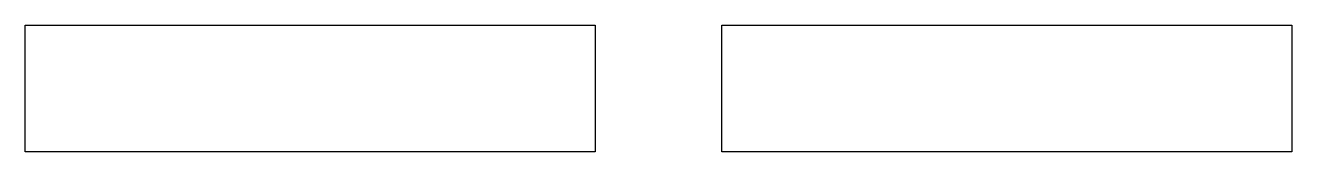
# Model space of a CAD drawing. Header units: metres. Extents: x -33.3 to 16.7, y 19.5 to 24.5.
import ezdxf

# ---------------------------------------------------------------- set-up
doc = ezdxf.new("R2010")
doc.units = ezdxf.units.M

msp = doc.modelspace()

# ---------------------------------------------------------------- linework, layer by layer
for points in [[(-33.298, 19.532), (-33.298, 24.532), (-10.798, 24.532), (-10.798, 19.532), (-33.298, 19.532)], [(16.702, 24.532), (16.702, 19.532), (-5.798, 19.532), (-5.798, 24.532), (16.702, 24.532)]]:
    msp.add_lwpolyline(points)

doc.saveas('drawing.dxf')
